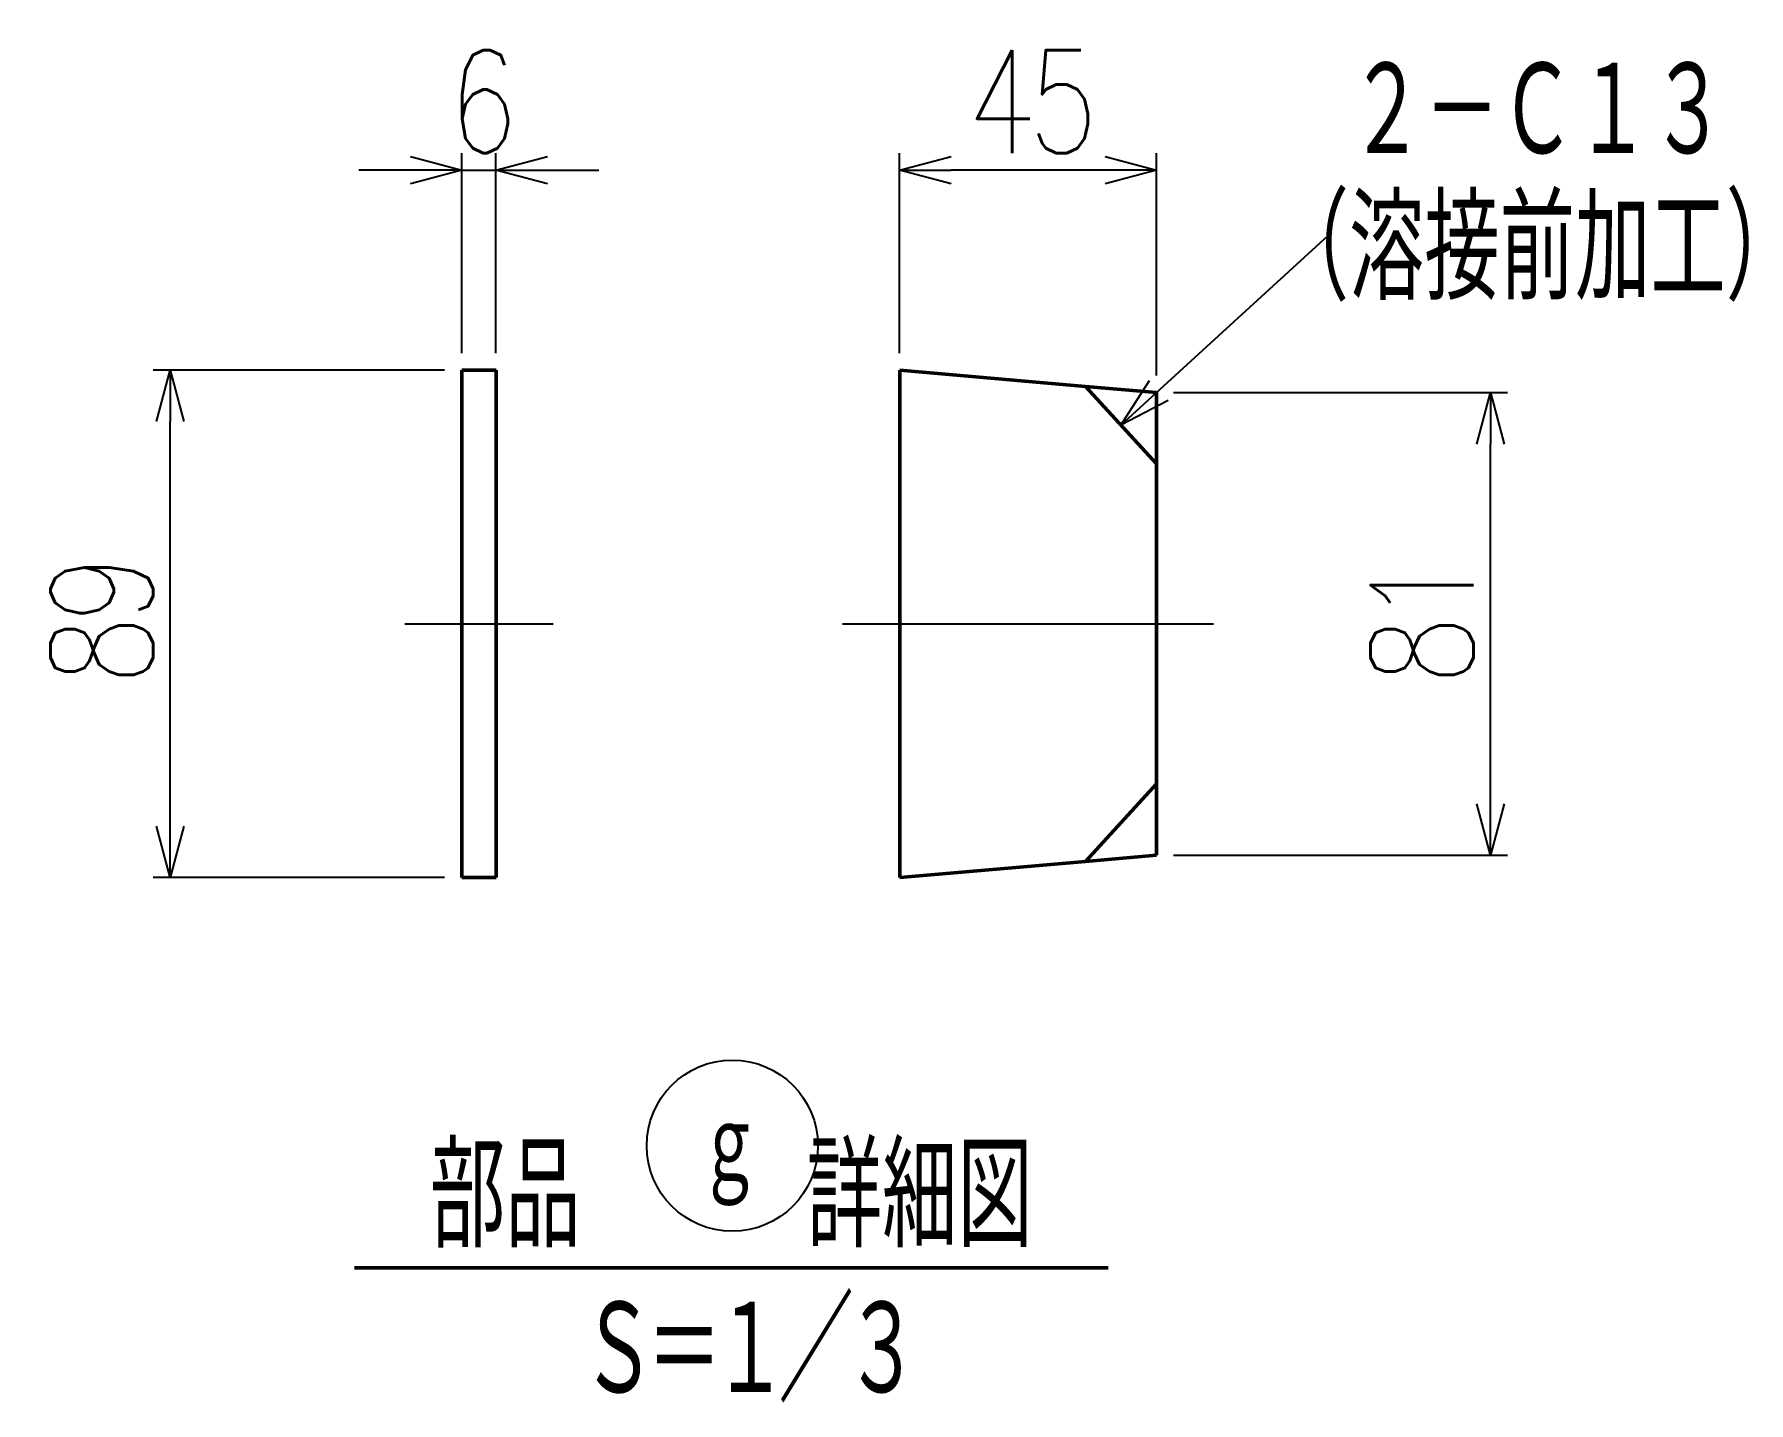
# Model space of a CAD drawing. Header units: millimetres. Extents: x -527 to 6375, y -3679 to 2790.
# Drawn here: x 6074.8 to 6375.1, y -3678.6 to -3438.8 of the extents above; entities that cross this region are included whole.
import ezdxf

# ---------------------------------------------------------------- set-up
doc = ezdxf.new("R2010")
doc.units = ezdxf.units.MM
doc.header["$LTSCALE"] = 2.648819
doc.linetypes.add('CENTER', pattern=[50.8, 31.75, -6.35, 6.35, -6.35])
doc.layers.add('NoLayerName_001', color=7, linetype='Continuous')
doc.styles.get("Standard").update_dxf_attribs({"font": 'txt', "bigfont": 'extfont2'})
doc.dimstyles.get("Standard").update_dxf_attribs({"dimtxt": 2.5, "dimasz": 2.5, "dimexe": 1.25, "dimexo": 0.625, "dimtad": 1, "dimdec": 3, "dimzin": 0, "dimdsep": 46, "dimtxsty": 'Standard', "dimcen": 2.5, "dimadec": 0, "dimazin": 0, "dimtfac": 0.75, "dimtdec": 3, "dimtmove": 0, "dimatfit": 3, "dimfxl": 1, "dimarcsym": 0})

# ---------------------------------------------------------------- blocks, each defined once
blk = doc.blocks.new('_OPEN30')
at = {"color": 0, "linetype": 'ByBlock', "lineweight": -2}
for p, q in [((-1, 0.267949), (0, 0)), ((0, 0), (-1, -0.267949)), ((0, 0), (-1, 0))]:
    blk.add_line(p, q, dxfattribs=at)
blk = doc.blocks.new('*D342')
at = {"layer": 'Defpoints', "color": 0}
for p in [(6098.57, -3497.64), (6149.64, -3497.64), (6149.64, -3586.58)]:
    blk.add_point(p, dxfattribs=at)
at = {"layer": 'NoLayerName_001', "color": 0, "linetype": 'Continuous', "lineweight": 25}
for p, q in [((6146.64, -3497.64), (6095.57, -3497.64)), ((6098.57, -3577.58), (6098.57, -3506.64)), ((6146.64, -3586.58), (6095.57, -3586.58))]:
    blk.add_line(p, q, dxfattribs=at)
at = {"layer": 'NoLayerName_001', "color": 0, "lineweight": 25, "xscale": 9, "yscale": 9, "zscale": 9}
for p, rotation in [((6098.57, -3497.64), 90), ((6098.57, -3586.58), 270)]:
    blk.add_blockref('_OPEN30', p, dxfattribs=dict(at, rotation=rotation))
at = {"layer": 'NoLayerName_001', "color": 2, "lineweight": 50, "insert": (6086.57, -3542.11), "char_height": 18, "attachment_point": 5, "rotation": 90}
blk.add_mtext('\\W0.8000;\\T0.8750;89', dxfattribs=at)
blk = doc.blocks.new('*D343')
at = {"layer": 'Defpoints', "color": 0}
for p in [(6271.36, -3501.58), (6329.87, -3501.58), (6271.36, -3582.64)]:
    blk.add_point(p, dxfattribs=at)
at = {"layer": 'NoLayerName_001', "color": 0, "linetype": 'Continuous', "lineweight": 25}
for p, q in [((6274.36, -3501.58), (6332.87, -3501.58)), ((6329.87, -3573.64), (6329.87, -3510.58)), ((6274.36, -3582.64), (6332.87, -3582.64))]:
    blk.add_line(p, q, dxfattribs=at)
at = {"layer": 'NoLayerName_001', "color": 0, "lineweight": 25, "xscale": 9, "yscale": 9, "zscale": 9}
for p, rotation in [((6329.87, -3501.58), 90), ((6329.87, -3582.64), 270)]:
    blk.add_blockref('_OPEN30', p, dxfattribs=dict(at, rotation=rotation))
at = {"layer": 'NoLayerName_001', "color": 2, "lineweight": 50, "insert": (6317.87, -3542.11), "char_height": 18, "attachment_point": 5, "rotation": 90}
blk.add_mtext('\\W0.8000;\\T0.8750;81', dxfattribs=at)
blk = doc.blocks.new('*D344')
at = {"layer": 'Defpoints', "color": 0}
for p in [(6226.36, -3462.58), (6226.36, -3497.64), (6271.36, -3501.58)]:
    blk.add_point(p, dxfattribs=at)
at = {"layer": 'NoLayerName_001', "color": 0, "linetype": 'Continuous', "lineweight": 25}
for p, q in [((6226.36, -3494.64), (6226.36, -3459.58)), ((6271.36, -3498.58), (6271.36, -3459.58)), ((6262.36, -3462.58), (6235.36, -3462.58))]:
    blk.add_line(p, q, dxfattribs=at)
at = {"layer": 'NoLayerName_001', "color": 0, "lineweight": 25, "xscale": 9, "yscale": 9, "zscale": 9, "rotation": 180}
blk.add_blockref('_OPEN30', (6226.36, -3462.58), dxfattribs=at)
at = {"layer": 'NoLayerName_001', "color": 0, "lineweight": 25, "xscale": 9, "yscale": 9, "zscale": 9}
blk.add_blockref('_OPEN30', (6271.36, -3462.58), dxfattribs=at)
at = {"layer": 'NoLayerName_001', "color": 2, "lineweight": 50, "insert": (6248.86, -3450.58), "char_height": 18, "attachment_point": 5}
blk.add_mtext('\\W0.8000;\\T0.8750;45', dxfattribs=at)
blk = doc.blocks.new('*D345')
at = {"layer": 'Defpoints', "color": 0}
for p in [(6155.64, -3462.58), (6149.64, -3497.64), (6155.64, -3497.64)]:
    blk.add_point(p, dxfattribs=at)
at = {"layer": 'NoLayerName_001', "color": 0, "linetype": 'Continuous', "lineweight": 25}
for p, q in [((6149.64, -3494.64), (6149.64, -3459.58)), ((6155.64, -3494.64), (6155.64, -3459.58)), ((6140.64, -3462.58), (6131.64, -3462.58)), ((6149.64, -3462.58), (6155.64, -3462.58)), ((6164.64, -3462.58), (6173.64, -3462.58))]:
    blk.add_line(p, q, dxfattribs=at)
at = {"layer": 'NoLayerName_001', "color": 0, "lineweight": 25, "xscale": 9, "yscale": 9, "zscale": 9}
blk.add_blockref('_OPEN30', (6149.64, -3462.58), dxfattribs=at)
at = {"layer": 'NoLayerName_001', "color": 0, "lineweight": 25, "xscale": 9, "yscale": 9, "zscale": 9, "rotation": 180}
blk.add_blockref('_OPEN30', (6155.64, -3462.58), dxfattribs=at)
at = {"layer": 'NoLayerName_001', "color": 2, "lineweight": 50, "insert": (6152.64, -3450.58), "char_height": 18, "attachment_point": 5}
blk.add_mtext('\\W0.8000;\\T0.8750;6', dxfattribs=at)
blk = doc.blocks.new('DIM_0022')
at = {"color": 3, "linetype": 'Continuous', "lineweight": 25}
blk.add_line((0, 0), (36.95, 33.85), dxfattribs=at)
blk.add_lwpolyline([(8.26, 4.3), (0, 0), (5.01, 7.86)], dxfattribs=at)
at = {"color": 2, "linetype": 'Continuous', "lineweight": 50, "width": 0.666667}
for s, p in [('\u3000２－Ｃ１３', (26.75, 45.96)), ('（溶接前加工）', (26.75, 21.96))]:
    blk.add_text(s, height=18, dxfattribs=at).set_placement(p)
blk = doc.blocks.new('JZB_0236')
at = {"layer": 'NoLayerName_001', "color": 7, "linetype": 'Continuous', "lineweight": 50}
for p, q in [((0, 0), (0, 88.94)), ((32.55, 86.09), (0, 88.94)), ((45, 72.5), (32.55, 86.09)), ((45, 72.5), (45, 16.44)), ((32.55, 2.85), (45, 16.44)), ((32.55, 2.85), (0, 0))]:
    blk.add_line(p, q, dxfattribs=at)
at = {"layer": 'NoLayerName_001', "color": 3, "linetype": 'Continuous', "lineweight": 50}
for p, q in [((32.55, 86.09), (45, 85)), ((45, 72.5), (45, 85)), ((45, 16.44), (45, 3.94)), ((32.55, 2.85), (45, 3.94))]:
    blk.add_line(p, q, dxfattribs=at)
blk = doc.blocks.new('JZB_0237')
at = {"layer": 'NoLayerName_001', "color": 7, "linetype": 'Continuous', "lineweight": 50}
for p, q in [((0, 0), (0, 88.94)), ((6, 88.94), (0, 88.94)), ((6, 0), (6, 88.94)), ((6, 0), (0, 0))]:
    blk.add_line(p, q, dxfattribs=at)
blk = doc.blocks.new('DIM_0017')
at = {"color": 3, "linetype": 'Continuous', "lineweight": 25}
blk.add_circle((15, 15), 15, dxfattribs=at)
at = {"color": 2, "linetype": 'Continuous', "lineweight": 50, "width": 0.666667}
blk.add_text('ｇ', height=15, dxfattribs=at).set_placement((9, 7.5))

msp = doc.modelspace()

# ---------------------------------------------------------------- linework, layer by layer
at = {"layer": 'NoLayerName_001', "color": 4, "linetype": 'CENTER', "lineweight": 25}
for p, q in [((6139.6444, -3542.1096), (6165.6444, -3542.1096)), ((6216.3612, -3542.1096), (6281.3612, -3542.1096))]:
    msp.add_line(p, q, dxfattribs=at)

# ---------------------------------------------------------------- block references
at = {"layer": 'NoLayerName_001', "color": 3, "linetype": 'Continuous', "lineweight": 25}
for name, p in [('DIM_0022', (6265.1349, -3507.2834)), ('DIM_0017', (6182.0392, -3648.5657))]:
    msp.add_blockref(name, p, dxfattribs=at)
at = {"layer": 'NoLayerName_001'}
for name, p in [('JZB_0237', (6149.6444, -3586.5781)), ('JZB_0236', (6226.3612, -3586.5781))]:
    msp.add_blockref(name, p, dxfattribs=at)

# ---------------------------------------------------------------- texts
at = {"layer": 'NoLayerName_001', "color": 2, "lineweight": 50, "char_height": 18}
for s, insert, attachment_point in [('\\A1;\\W0.6667;\\L\u3000部品\u3000\u3000\u3000詳細図\u3000\\l', (6130.8734, -3642.4013), 4), ('\\A1;\\W0.6667;\\T0.8750;Ｓ＝１／３', (6170.4734, -3678.617), 7)]:
    msp.add_mtext(s, dxfattribs=dict(at, insert=insert, attachment_point=attachment_point))

# ---------------------------------------------------------------- dimensions: what is measured, and where the dimension line sits
at = {"layer": 'NoLayerName_001', "color": 3, "linetype": 'Continuous', "lineweight": 50}
dim = msp.add_linear_dim(base=(6155.6444, -3462.5774), p1=(6149.6444, -3497.6411), p2=(6155.6444, -3497.6411), text='\\W0.8000;\\T0.8750;<>', dimstyle='Standard', override={"dimtxt": 18, "dimasz": 9, "dimexe": 3, "dimexo": 3, "dimgap": 3, "dimzin": 8, "dimblk": 'OPEN30', "dimclrd": 0, "dimclre": 0, "dimclrt": 2, "dimtp": 0, "dimtm": 0, "dimlwd": 25, "dimlwe": 25}, dxfattribs=at)
dim.commit()
dim.dimension.update_dxf_attribs({"geometry": '*D345', "text_midpoint": (6152.6444, -3462.5774), "dimtype": 160})
for base, p1, p2, angle, override, picture, middle in [((6226.3612, -3462.5774), (6271.3612, -3501.5781), (6226.3612, -3497.6411), 180, {"dimtxt": 18, "dimasz": 9, "dimexe": 3, "dimexo": 3, "dimgap": 3, "dimzin": 8, "dimblk": 'OPEN30', "dimclrd": 0, "dimclre": 0, "dimclrt": 2, "dimtp": 0, "dimtm": 0, "dimlwd": 25, "dimlwe": 25}, '*D344', (6248.8612, -3462.5774)), ((6098.5658, -3497.6411), (6149.6444, -3586.5781), (6149.6444, -3497.6411), 90, {"dimtxt": 18, "dimasz": 9, "dimexe": 3, "dimexo": 3, "dimgap": 3, "dimdec": 0, "dimzin": 8, "dimblk": 'OPEN30', "dimclrd": 0, "dimclre": 0, "dimclrt": 2, "dimtp": 0, "dimtm": 0, "dimlwd": 25, "dimlwe": 25}, '*D342', (6098.5658, -3542.1096)), ((6329.8681, -3501.5781), (6271.3612, -3582.6411), (6271.3612, -3501.5781), 90, {"dimtxt": 18, "dimasz": 9, "dimexe": 3, "dimexo": 3, "dimgap": 3, "dimdec": 0, "dimzin": 8, "dimblk": 'OPEN30', "dimclrd": 0, "dimclre": 0, "dimclrt": 2, "dimtp": 0, "dimtm": 0, "dimlwd": 25, "dimlwe": 25}, '*D343', (6329.8681, -3542.1096))]:
    dim = msp.add_linear_dim(base=base, p1=p1, p2=p2, angle=angle, text='\\W0.8000;\\T0.8750;<>', dimstyle='Standard', override=override, dxfattribs=at)
    dim.commit()
    dim.dimension.update_dxf_attribs({"geometry": picture, "text_midpoint": middle, "dimtype": 160})

doc.saveas('drawing.dxf')
